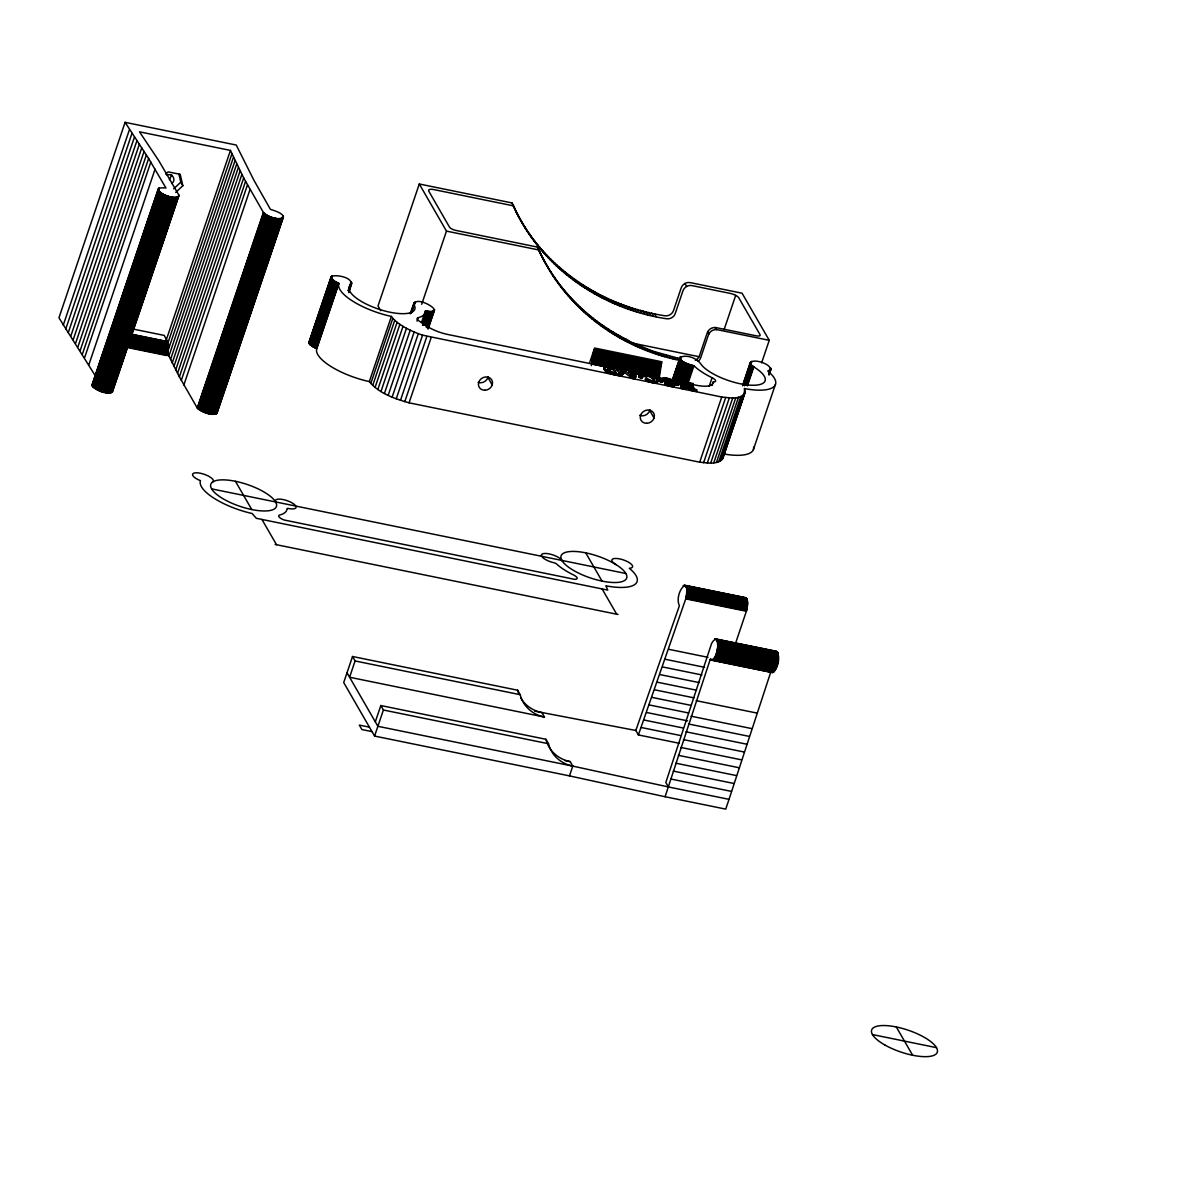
<?xml version="1.0" encoding="UTF-8"?>
<svg xmlns="http://www.w3.org/2000/svg" width="1179" height="1179" viewBox="0 0 1179 1179"><rect width="100%" height="100%" fill="white"/><g stroke="black" fill="none" stroke-linecap="round" stroke-linejoin="round"><path stroke-width="1.5" d="M608.172 368.438C615.88 362.189 620.331 382.35 608.172 368.438L608.055 370.56L608.497 369.233M591.342 365.667L594.599 348.041L661.964 361.806L658.589 371.798M589.456 363.279L594.187 349.323L661.552 363.073L659.267 377.796L652.179 376.352M742.667 385.356L750.242 362.675C754.914 357.296 777.329 367.023 767.765 371.061A45.583 15.135 18.7 0 1 745.202 388.702L744.332 388.525L744.804 393.359L722.742 458.513C717.421 465.219 707.105 462.772 699.692 462.183L409.069 402.82C394.714 398.694 379.107 393.506 369.336 381.583L368.452 381.392A45.583 15.135 18.7 0 1 316.797 348.601C314.336 347.658 305.744 343.634 310.534 340.908M127.509 347.54L166.917 355.586L167.683 352.919L168.288 343.222L164.22 335.411L131.974 328.823M638.384 734.93L685.751 598.858C691.041 572.39 673.592 592.993 679.384 605.77L635.82 730.479L638.384 734.93L679.399 743.315M352.521 656.497L355.1 660.962L349.588 677.247L544.477 717.068A37.684 33.248 -30 0 1 520.175 694.682L517.61 690.216L352.521 656.497L343.708 682.553L374.583 736.064L569.472 775.885L665.089 796.739L710.259 659.297C719.706 663.084 720.192 628.098 711.556 643.557L665.826 782.502L668.405 786.953L729.035 799.347L770.889 671.676C777.727 673.592 781.883 653.475 775.369 651.353M735.814 642.555L746.381 611.238C747.206 607.966 749.697 596.545 743.846 598.284M171.736 174.978L169.363 179.665M657.823 381.893C659.724 375.895 645.444 371.68 643.616 375.202L644.766 374.937C653.903 371.68 659.061 386.786 646.593 378.002L645.296 379.255L646.343 380.891C648.804 381.878 659.577 385.356 657.057 379.889M125.107 122.336L236.257 145.046L253.78 179.989L270.418 209.361C297.226 217.304 274.81 223.966 263.403 212.485L243.685 177.926L230.45 150.411L139.505 131.827L158.723 160.58L178.943 195.228C175.214 203.952 144.516 185.737 165.959 188.021L148.628 158.517L125.107 122.336L58.95 317.799L96.177 377.192M316.827 348.542L338.874 283.387C313.953 271.553 357.311 274.471 350.222 285.406A34.633 11.51 18.7 0 0 380.729 309.812A34.633 11.51 18.7 0 0 414.389 305.39C413.505 292.657 450.629 315.117 425.442 310.902L421.375 322.913M673.238 381.348L669.363 378.651L663.305 378.12L663.895 379.918L671.809 383.941L669.274 384.103L665.487 382.188L666.164 383.543C692.014 390.5 650.086 372.107 672.236 381.185L673.238 381.348L672.782 382.674M628.643 372.166L629.512 372.284L629.763 370.604L622.63 369.145L622.394 370.825L632.209 378.415L635.054 378.827L636.763 372.991L638.237 372.652L636.321 374.303L636.881 372.785M635.054 378.827L635.658 376.469L635.201 377.796M750.242 362.675L751.45 365.151L755.931 368.29A34.633 11.51 18.7 0 1 749.196 385.091A34.633 11.51 18.7 0 1 700.768 363.898C690.26 350.001 664.47 357.753 693.974 365.77L694.402 366.183A45.583 15.135 18.7 0 0 712.087 377.737A6.941 2.299 18.7 0 1 713.133 382.084L711.969 385.518M617.472 368.482C614.76 370.928 622.689 373.964 621.51 376.116C618.194 375.438 600.568 373.095 605.52 367.642L605.977 366.315L607.878 366.301L618.238 368.246L617.988 369.926L617.03 369.808L618.444 368.6M605.977 366.315C601.025 371.768 618.636 374.111 621.952 374.789M722.742 458.513L745.157 391.9M634.847 374.259L634.346 376.293L631.207 373.522L634.847 374.259L634.39 375.585L630.75 374.834M63.239 325.227L129.395 129.764M65.803 328.853L131.96 133.389M68.323 332.478L134.48 137M70.799 336.074L136.956 140.61M73.216 339.67L139.387 144.206M75.603 343.266L141.76 147.802M77.932 346.847L144.089 151.384M80.216 350.414L146.388 154.95M82.456 353.98L148.628 158.517M84.652 357.532L150.824 162.068M88.911 364.606L155.068 169.142M112.771 390.706C108.1 396.026 95.499 390.662 91.947 385.002L158.354 188.625M92.05 385.43L158.649 188.331M92.139 385.666L159.047 188.08M92.257 385.887L159.298 187.962M92.404 386.122L158.561 190.659M92.581 386.373L158.738 190.91M92.787 386.609L158.944 191.145M93.008 386.859L159.18 191.396M93.274 387.125L159.43 191.646M93.554 387.375L159.71 191.912M93.848 387.626L160.02 192.162M94.187 387.891L160.344 192.428M94.526 388.142L160.698 192.678M94.895 388.407L161.066 192.943M95.293 388.657L161.449 193.194M95.705 388.908L161.862 193.444M96.133 389.158L162.289 193.695M96.575 389.409L162.746 193.945M97.046 389.659L163.203 194.196M97.518 389.895L163.689 194.432M98.004 390.131L164.176 194.668M98.52 390.352L164.677 194.889M99.021 390.573L165.193 195.11M99.552 390.794L165.708 195.331M100.082 391.001L166.239 195.537M100.613 391.192L166.784 195.729M101.158 391.384L167.315 195.92M101.703 391.575L167.86 196.097M102.249 391.737L168.405 196.274M102.794 391.9L168.951 196.436M103.339 392.047L169.496 196.584M103.885 392.18L170.041 196.716M104.415 392.312L170.587 196.849M104.96 392.43L171.117 196.967M105.476 392.533L171.648 197.055M105.992 392.622L172.163 197.158M106.508 392.695L172.665 197.232M107.009 392.754L173.166 197.291M107.481 392.813L173.652 197.35M107.952 392.843L174.124 197.379M108.409 392.872L174.566 197.409M108.851 392.887L175.008 197.409M109.264 392.872L175.435 197.409M109.676 392.858L175.833 197.394M110.045 392.828L176.216 197.365M110.413 392.784L176.57 197.32M110.752 392.725L176.909 197.261M111.062 392.666L177.233 197.202M111.357 392.578L177.513 197.114M111.622 392.489L177.778 197.026M111.872 392.371L178.029 196.908M112.079 392.253L178.943 195.228M112.432 391.988L178.972 195.449M166.033 340.687L230.45 150.411M168.111 342.367L231.939 153.815M233.471 157.234L167.315 352.698L179.385 376.882L197.247 407.949C200.931 411.854 216.45 418.471 216.641 410.881M168.892 356.117L235.048 160.653M170.528 359.551L236.684 164.087M172.208 362.999L238.364 167.536M173.932 366.448L240.089 170.984M175.7 369.926L241.857 174.463M177.513 373.404L243.685 177.926M179.385 376.882L245.541 181.419M181.301 380.375L247.457 184.911M183.865 384.943L250.036 189.48M197.247 407.949L263.403 212.485M197.468 408.199L263.639 212.736M197.733 408.465L263.89 212.986M198.013 408.715L264.17 213.252M198.308 408.966L264.479 213.502M198.647 409.231L264.803 213.767M198.986 409.481L265.157 214.018M199.354 409.747L265.526 214.283M199.752 409.997L265.909 214.534M200.165 410.248L266.321 214.784M200.592 410.498L266.749 215.035M201.034 410.749L267.206 215.285M201.506 410.999L267.662 215.536M201.977 411.235L268.149 215.772M202.479 411.471L268.635 216.008M202.98 411.692L269.136 216.229M203.481 411.913L269.652 216.45M204.011 412.134L270.168 216.671M204.542 412.341L270.698 216.877M205.072 412.532L271.244 217.069M205.618 412.724L271.774 217.26M206.163 412.915L272.32 217.437M206.708 413.077L272.865 217.614M207.253 413.239L273.41 217.776M207.799 413.387L273.955 217.923M208.344 413.52L274.501 218.056M208.875 413.652L275.046 218.189M209.42 413.77L275.577 218.307M209.936 413.873L276.107 218.395M210.452 413.962L276.623 218.498M210.967 414.035L277.124 218.572M211.468 414.094L277.625 218.631M211.94 414.153L278.111 218.69M212.412 414.183L278.583 218.719M212.868 414.212L279.025 218.749M213.311 414.227L279.467 218.749M213.723 414.212L279.895 218.749M214.136 414.197L280.293 218.734M214.504 414.168L280.676 218.704M214.873 414.124L281.029 218.66M215.212 414.065L281.368 218.601M215.521 414.006L281.693 218.542M215.816 413.917L282.975 215.669M216.081 413.829L283.122 215.904M216.332 413.711L283.24 216.125M216.73 413.461L283.402 216.568M217.024 413.166L283.446 216.98M308.898 342.308L331.152 276.608M308.942 342.912L331.432 276.313M309.016 343.133L331.815 276.048M309.252 343.59L332.051 275.945M309.399 343.826L331.726 277.551M309.591 344.076L332.006 277.463M309.797 344.327L331.859 279.172M310.033 344.577L332.095 279.423M310.298 344.828L332.36 279.674M310.593 345.079L332.64 279.924M310.902 345.329L332.95 280.175M311.241 345.594L333.289 280.44M311.595 345.845L333.642 280.69M311.978 346.11L334.025 280.956M312.376 346.361L334.423 281.206M312.789 346.611L334.836 281.457M313.216 346.862L335.278 281.707M313.673 347.112L335.72 281.958M314.145 347.348L336.192 282.194M314.616 347.599L336.678 282.429M315.117 347.82L337.165 282.665M315.618 348.056L337.68 282.901M316.134 348.262L338.196 283.107M316.665 348.483L338.712 283.328M348.173 290.506L351.077 281.928M348.365 290.741L351.268 282.179M348.527 290.977L351.43 282.415M348.66 291.213L351.548 282.651M348.837 291.67L351.651 282.872M348.778 292.643L351.784 283.299M695.242 360.214A7.295 6.44 -30 0 0 699.515 355.631L707.238 332.787A7.295 6.426 -30.1 0 1 716.184 327.644L756.255 335.823A5.468 1.813 18.7 0 0 760.013 334.63L738.761 297.786A7.295 2.417 18.7 0 0 730.317 293.424L691.911 285.583A7.295 6.44 -30 0 0 682.965 290.727L675.243 313.57A7.295 6.44 -30 0 1 666.297 318.713C599.846 308.765 538.494 265.422 511.995 202.935L419.282 183.998L378.002 305.95L380.729 310.666M369.336 381.583L391.384 316.429L390.5 316.237A45.583 15.135 18.7 0 1 338.859 283.446L338.874 283.387M370.781 383.484L392.828 318.33L391.384 316.429M372.697 385.459L394.744 320.305L392.828 318.33M375.055 387.478L397.102 322.324L394.744 320.305M377.825 389.497L399.873 324.343L397.102 322.324M380.964 391.516L403.012 326.362L399.873 324.343M410.204 313.865L414.065 302.708M410.881 312.789L414.418 302.443M410.985 313.01L414.64 302.325M411.103 313.246L414.006 304.668M384.413 393.477L406.475 328.322L403.012 326.362M411.663 312.406L415.141 302.119M388.156 395.363L410.218 330.208L406.475 328.322M421.699 304.285L446.473 231.113L419.282 183.998M416.983 321.115L418.147 317.696A45.583 15.135 18.7 0 0 425.442 311.241L425.442 310.902M392.121 397.146L414.168 331.992L410.218 330.208M396.247 398.811L418.309 333.657L414.168 331.992M422.627 323.193L426.68 311.197M422.568 325.006L427.211 311.3M423.084 325.095L427.726 311.389M423.585 325.183L428.228 311.462M424.086 325.242L428.729 311.521M424.573 325.286L429.215 311.58M425.044 325.33L429.687 311.61M425.486 325.345L430.129 311.639M400.492 400.315L422.554 335.16L721.754 397.028C729.167 397.618 739.484 400.064 744.804 393.359M425.928 325.36L430.571 311.639M426.341 325.36L430.998 311.639M426.164 327.055L431.396 311.624M426.547 327.025L431.779 311.595M426.916 326.981L432.133 311.551M427.24 326.922L432.472 311.492M427.564 326.863L432.781 311.433M427.859 326.775L433.076 311.344M427.535 328.396L433.341 311.256M427.785 328.293L433.798 311.02M428.183 328.042L434.535 309.679M428.08 329.118L434.535 309.885M404.795 401.656L426.842 336.501M409.069 402.82L431.131 337.666M375.305 721.843L380.832 705.543L545.906 739.277L548.486 743.728A37.684 33.248 -30 0 0 572.773 766.114L668.405 786.953M374.583 736.064L383.396 710.009L380.832 705.543M603.884 368.776L604.414 367.096M603.957 369.219L604.606 366.831M604.193 369.764L604.65 368.452M604.798 367.804L605.24 366.477M604.621 370.353L605.063 369.027M605.166 370.899L605.608 369.572M606.345 367.597L606.802 366.271M605.8 371.414L606.257 370.088M607.421 367.627L607.878 366.301M606.507 371.871L606.964 370.56M608.423 367.465L607.716 369.174L612.564 369.012L615.792 374.274M608.423 368.541L609.189 366.448M609.012 368.452L609.455 367.126M607.996 372.667L608.452 371.341M609.116 370.073L608.659 371.4L610.354 372.741M609.735 368.452L610.191 367.126M609.44 372.122L609.897 370.795M610.56 368.541L611.002 367.214M609.396 373.271L609.838 371.945M611.415 368.688L611.857 367.362M611.754 368.762L612.196 367.435M610.648 373.714L611.105 372.387M612.21 368.88L612.653 367.553M612.564 369.012L613.006 367.686M611.783 371.945L611.341 373.271L612.328 373.684L613.272 373.994L613.714 372.667M612.815 369.189L613.257 367.863M612.977 369.395L613.434 368.069M611.886 374.082L612.343 372.756M612.328 373.684L612.785 372.358M614.156 368.88L614.598 367.553M614.244 374.627L614.686 373.301M615.025 374.421L615.467 373.095M615.364 374.495L615.806 373.168M615.806 374.509L616.249 372.947M618.238 368.246L617.988 369.926M617.929 375.349L618.371 374.023M619.226 372.947L619.564 375.187M619.108 374.804L619.564 373.478M619.933 372.638C626.152 366.595 623.396 379.461 620.64 372.402M619.992 372.947L620.611 371.12M620.331 373.316L621.097 371.076M620.861 373.655L620.375 371.311M621.333 372.49L621.775 371.164M621.539 373.935L621.304 372.328M622.394 370.825L622.63 369.145M621.51 376.116L621.716 374.436M622.291 374.141L622.733 372.815L624.133 372.667M623.19 371.076L622.836 369.499M622.969 374.229L623.735 371.989M623.809 371.341L623.647 369.749M623.455 374.185L624.074 372.358M624.295 371.621L624.251 370.014M624.708 371.945L624.737 370.309M626.078 369.897L625.636 371.223L622.188 370.471M629.763 370.604L629.512 372.284M630.426 376.808L630.868 375.482L625.15 370.619M632.902 371.252L632.637 372.918L634.715 374.082L635.113 372.417L632.902 371.252L638.237 372.652M632.637 372.918L633.094 371.591M631.369 377.619L630.868 375.482M633.639 373.198L634.096 371.871M632.209 378.415L631.811 376.293M634.302 373.463L634.759 372.137M636.689 373.979L637.132 372.652M637.117 373.92L637.559 372.608M638.031 372.299L637.78 373.964M638.605 376.455C644.825 370.398 642.069 383.278 639.313 376.219M638.664 376.764L639.283 374.937M639.003 377.133L639.77 374.893M639.534 377.472L639.047 375.128M640.212 377.752L640.654 376.425L642.806 376.484M640.757 376.499L641.199 375.187M640.963 377.958L641.405 376.632M641.877 375.467L641.42 376.794L639.976 376.145M641.641 378.046L642.408 375.806M642.128 378.002L642.747 376.175M654.581 379.785L653.977 381.524L653.24 379.093L650.218 376.867L646.092 375.806L643.159 376.528L643.528 373.905M643.071 375.231L643.705 373.846M643.159 376.528L643.616 375.202M644.368 373.772L643.248 375.173M644.088 376.808L644.766 374.937M644.987 375.909L645.444 374.583M645.488 375.821L645.93 374.495M646.092 375.806L646.534 374.48M646.785 375.865L647.242 374.539M648.362 380.964L646.151 379.329L646.593 378.002M647.595 375.998L648.037 374.671M646.343 380.891L645.738 377.928M648.465 376.204L648.907 374.878M649.865 374.642L649.423 375.968L647.492 375.512M649.349 376.499L649.791 375.173M647.934 381.465L648.376 380.139L655.141 381.495L658.265 380.566M650.218 376.867L650.675 375.541M649.496 381.922L649.953 380.596M651.073 377.309L651.515 375.983M651.869 377.825L652.326 376.499M649.629 381.495L651.059 381.878L651.515 380.552M653.195 375.762L652.739 377.088L651.176 376.484M652.606 378.415L653.048 377.103M651.589 382.409L652.046 381.082M651.059 381.878L652.267 380.67M653.24 379.093L653.682 377.766M651.825 381.996L652.974 380.699M653.755 379.844L654.198 378.518M652.518 382.025L653.593 380.64M653.254 382.689L654.522 379.24M655.303 378.415L655.76 377.088M654.684 382.821L655.141 381.495M656.29 379.137L656.732 377.811M655.878 382.792L656.32 381.48M656.806 382.63L657.248 381.303M657.602 380.64L658.059 379.314M657.455 382.335L658.324 380.006M663.468 379.535C662.642 386.535 655.377 377.103 662.053 379.535C665.089 381.524 658.457 380.773 659.459 379.004M659.179 381.2L659.945 378.96M659.709 381.539L660.166 380.213M660.181 380.375L660.623 379.048M660.387 381.819L660.829 380.508M660.933 380.581L661.375 379.255M661.139 382.025L662.053 379.535M661.817 382.114L663.055 378.371M671.455 383.499L670.998 384.826L663.453 381.244L663.305 378.12M662.303 382.07L662.922 380.242M663.748 377.943L662.686 380.434M663.453 381.244L663.895 379.918M663.924 379.181L664.381 377.855M664.735 379.166L665.177 377.855M664.499 381.908L664.941 380.581M666.135 377.943C663.762 381.554 670.586 379.314 671.794 382.512L672.236 381.185M665.516 380.522L666.327 378.636M673.946 385.032C674.521 388.348 667.476 385.371 665.708 384.87L665.03 383.514L666.002 381.082M666.503 379.947L667.255 378.135M666.813 384.487L665.929 383.661L667.019 380.095M665.708 384.87L666.164 383.543M667.358 380.065L667.815 378.739M666.341 384.103L666.798 382.777M667.358 381.804L667.8 380.478M668.375 380.36L668.832 379.034M666.901 385.327L667.358 384M668.287 383.735L667.845 385.061L670.276 385.725M669.51 380.846L669.952 379.52M668.257 385.739L668.699 384.413M669.171 383.882L669.613 382.556M672.074 379.697L671.632 381.023L670.409 380.478L670.866 379.152M668.817 385.43L669.274 384.103M669.731 384.118L670.188 382.792M670.674 381.554L671.116 380.227M669.598 385.621L670.055 384.295M671.323 380.861L671.779 379.535M670.409 384.428L671.219 381.863M669.981 386.167L670.424 384.84M671.632 382.143L680.15 357.075M672.177 380.935L680.489 356.795M673.165 378.96L680.71 356.677M671.367 385.268L671.809 383.941M673.401 378.857L680.946 356.574M671.102 386.358L671.544 385.032M676.569 370.191L679.472 361.614M676.864 370.103L680.931 358.107M672.575 384.03L673.017 382.703M673.872 380.566L680.828 359.993M672.059 386.476L672.516 385.15M674.123 380.817L681.094 360.243M674.403 381.082L681.374 360.509M672.87 386.491L673.312 385.165M674.712 381.333L681.668 360.759M673.504 386.432L674.403 383.706M675.036 381.583L681.993 361.01M675.39 381.849L682.346 361.275M673.975 386.299L674.683 384.103M678.573 384.914L675.272 384.546L675.567 382.35L679.089 383.897L675.331 382.541M674.948 384.177L675.567 382.35M675.759 382.099L682.715 361.526M675.272 384.546L676.053 382.305M676.731 380.64L683.113 361.791M675.818 384.885L676.26 383.558M677.144 380.905L683.525 362.041M677.571 381.156L683.953 362.292M676.481 385.165L676.938 383.838M677.439 383.116L684.395 362.542M677.232 385.371L684.852 362.778M690.452 384.207L690.01 385.518C683.216 381.863 692.427 382.158 692.766 388.038L679.237 380.714L682.464 386.403L680.946 386.55L680.504 387.862L682.022 387.729L678.795 382.04L685.338 363.014M677.925 385.459L678.367 384.133M679.192 382.63L685.824 363.25M678.397 385.4L679.03 383.588M680.519 380.625L686.325 363.486M679.885 383.764L680.342 382.438M681.035 380.846L686.841 363.707M680.976 382.777L687.357 363.913M681.506 382.983L687.888 364.119M682.037 383.19L688.433 364.326M681.374 384.295L691.38 390.396L696.376 391.413L696.818 390.087L691.837 389.07L681.83 382.969C681.167 387.007 687.681 386.447 686.355 389.365L680.696 388.215L680.946 386.55M682.582 383.367L688.963 364.517M681.462 387.994L682.258 385.946M683.054 383.75L689.509 364.694M681.934 387.965L682.464 386.403M683.673 383.72L690.054 364.856M684.218 383.882L690.599 365.018M683.378 387.582L683.82 386.255M684.763 384.03L691.145 365.166M683.525 388.746L683.967 387.419L686.797 388.038M685.308 384.162L691.69 365.313M684.321 388.451L684.763 387.125M685.839 384.295L692.22 365.431M686.37 384.413L692.766 365.549M685.515 387.419L685.073 388.746L686.355 389.365M687.254 384.074L687.711 382.748M686.134 389.011L686.576 387.699M688.168 382.91L693.974 365.77M688.389 384.369L688.831 383.042M689.125 384.663L689.582 383.337M689.627 385.017L690.069 383.691M693.34 383.897L692.382 383.779L691.572 385.842L692.884 385.224L693.134 383.543L690.467 383.057L690.024 384.383L687.033 383.72M689.966 389.512L690.422 388.186M691.366 385.371L692.382 383.779M693.134 383.543L692.884 385.224M691.38 390.396L691.837 389.07M693.812 389.895L694.254 388.569L691.911 383.809M693.93 390.883L694.254 388.569M694.578 388.923L696.597 389.733L696.376 391.413M569.472 775.885L572.773 766.114L570.209 761.649A37.684 33.248 -30 0 1 547.837 744.656M724.098 329.634L735.711 295.339M709.183 386.314L712.087 377.737M699.692 462.183L721.754 397.028M703.612 462.713L725.674 397.559M707.297 462.993L729.359 397.839M710.701 463.038L732.748 397.883M713.767 462.846L735.814 397.691M716.449 462.419L738.496 397.264M742.741 385.769L750.227 363.265M743.404 384.28L751.229 361.629M743.654 384.737L751.48 361.526M743.831 384.988L751.76 361.437M744.023 385.224L750.979 364.65M744.244 385.474L751.2 364.9M718.718 461.77L740.766 396.616M744.48 385.725L751.45 365.151M745.334 384.266L751.716 365.402M745.629 384.516L752.01 365.667M745.953 384.781L752.335 365.917M720.546 460.886L742.593 395.731M746.292 385.032L752.674 366.183M729.329 436.569L744.995 390.278M746.661 385.297L753.042 366.433M721.887 459.795L743.949 394.641M747.044 385.548L753.425 366.684M747.442 385.798L753.823 366.949M761.619 362.867L769.253 340.318L742.063 293.203L690.201 282.606A7.295 6.44 -30 0 0 681.256 287.75L673.518 310.593A7.295 6.44 -30 0 1 664.588 315.736C602.248 306.083 543.416 267.854 515.488 210.378L518.451 215.786M768.87 373.949L770.786 368.216M769.091 373.846L770.889 368.452M769.297 374.023L770.978 368.673M769.032 375.143L771.066 369.086M753.396 449.538L775.443 384.383M729.035 799.347L725.719 809.118L665.089 796.739M708.947 333.731L707.739 331.653M165.708 174.079L168.096 171.854L180.21 174.33L182.833 185.722L175.715 192.413M173.652 188.846L180.785 182.155L178.913 174.02M212.338 482.24L211.822 482.697A34.633 11.51 18.7 0 0 242.329 507.103A34.633 11.51 18.7 0 0 275.989 502.681L275.606 501.945A34.633 11.51 18.7 0 0 244.878 483.729A34.633 11.51 18.7 0 0 212.338 482.24L212.515 482.078A10.95 3.64 18.7 0 0 211.689 478.202L209.051 476.419A10.95 3.64 18.7 0 0 193.533 473.28A10.95 3.64 18.7 0 0 200.312 480.605L200.459 480.723A45.583 15.135 18.7 0 0 252.114 513.513L256.285 518.288L607.745 590.089L605.903 585.727L606.802 585.978A45.583 15.135 18.7 0 0 629.365 568.352L629.38 568.263A10.95 3.64 18.7 0 0 628.392 562.118A10.95 3.64 18.7 0 0 612.844 558.905L611.842 559.951A10.95 3.64 18.7 0 0 615.851 564.476L617.531 565.581A34.633 11.51 18.7 0 1 610.796 582.367A34.633 11.51 18.7 0 1 562.368 561.189L561.897 560.438A10.95 3.64 18.7 0 0 550.018 554.086A10.95 3.64 18.7 0 0 541.397 555.633L542.443 557.284A10.95 3.64 18.7 0 0 554.366 562.825L556.002 563.474A45.583 15.135 18.7 0 0 573.687 575.028A6.941 2.299 18.7 0 1 574.733 579.361L284.11 519.998A6.941 2.299 18.7 0 1 279.747 514.972A45.583 15.135 18.7 0 0 287.057 508.532L288.28 508.473A10.95 3.64 18.7 0 0 296.135 506.955L295.295 505.364A10.95 3.64 18.7 0 0 282.356 499.41A10.95 3.64 18.7 0 0 275.606 501.945L275.989 502.681M171.589 183.526C176.732 180.49 172.399 172.311 166.976 175.14M674.889 383.868L676.274 383.706M93.686 383.263L91.947 385.002M715.255 327.526L716.449 329.604L715.152 327.526M645.296 379.255L646.151 379.329M678.795 382.04L680.327 382.173M629.969 370.958L628.569 371.076L630.411 372.844L634.95 373.772L635.113 372.417M632.666 377.088L635.51 377.501M665.03 383.514L665.929 383.661M635.82 730.479L534.691 711.129M681.153 386.889L683.967 387.419M513.72 205.912L433.798 189.583A7.295 2.417 18.7 0 0 428.788 191.175L449.523 227.134A5.468 1.813 18.7 0 0 455.86 230.406L537.462 247.089C562.309 305.155 617.236 347.658 678.795 360.184L677.601 358.107L652.503 351.062L628.775 341.173L630.323 341.925M446.473 231.113L539.186 250.051M769.253 340.318L717.377 329.722A7.295 6.44 -30 0 0 708.432 334.865L700.709 357.709A7.295 6.44 -30 0 1 698.13 361.275M630.706 342.75L699.235 356.751M593.803 350.635L661.168 364.399M593.45 351.976L660.8 365.741M593.125 353.346L660.491 367.111M592.831 354.717L660.196 368.482M592.58 356.102L659.945 369.867M592.374 357.488L659.739 371.252M592.197 358.858L659.562 372.608M592.064 360.199L659.429 373.964M591.961 361.526L659.326 375.276M591.917 362.808L659.282 376.558M608.143 367.258L447.932 334.512A23.447 7.781 18.7 0 1 422.509 322.707A6.941 2.299 18.7 0 1 418.147 317.696M617.148 369.101L626.152 370.928M629.748 371.665L633.344 372.402M636.94 373.139L644.147 374.613M647.743 375.335L696.332 385.253A23.447 7.781 18.7 0 0 713.133 382.084M591.902 364.046L607.848 367.303M616.72 369.115L625.577 370.928M629.129 371.65L634.449 372.726M637.986 373.463L645.075 374.907M131.945 334.291L167.786 341.601M132.077 334.556L167.904 341.881M132.181 334.865L168.007 342.175M132.284 335.175L168.111 342.5M130.589 335.16L168.199 342.853M130.663 335.529L168.288 343.222M130.736 335.927L168.361 343.605M130.795 336.339L168.42 344.017M130.84 336.767L168.464 344.445M130.869 337.209L168.494 344.902M130.898 337.68L168.523 345.373M130.913 338.167L168.538 345.845M130.913 338.653L168.538 346.346M129.115 338.8L168.523 346.862M129.086 339.331L168.509 347.378M129.056 339.861L168.464 347.908M129.012 340.392L168.42 348.453M128.953 340.952L168.376 348.999M128.894 341.497L168.302 349.544M128.806 342.057L168.229 350.104M128.717 342.617L168.14 350.664M128.629 343.177L168.037 351.239M128.511 343.737L167.934 351.799M128.393 344.297L167.816 352.359M128.275 344.857L167.683 352.919M128.128 345.418L167.551 353.464M127.995 345.963L167.403 354.009M126.05 346.125L167.256 354.555M125.888 346.655L167.094 355.071M684.675 585.211L745.673 597.665M684.071 585.329L746.189 597.989M211.616 488.872L625.887 573.51M683.864 585.432L746.351 598.151M683.422 585.712L746.631 598.578M683.216 585.889L746.764 598.814M686.252 586.7L746.882 599.094M686.37 587.009L747 599.389M686.473 587.334L747.088 599.713M686.561 587.673L747.191 600.067M686.635 588.041L747.265 600.435M686.709 588.439L747.339 600.818M686.767 588.852L747.398 601.231M686.812 589.279L747.442 601.673M686.856 589.736L747.471 602.115M686.871 590.193L747.501 602.587M686.885 590.679L747.515 603.073M686.885 591.18L747.515 603.56M686.871 591.696L747.501 604.075M686.856 592.212L747.486 604.591M686.826 592.742L747.457 605.136M686.782 593.288L747.412 605.667M686.723 593.833L747.353 606.227M686.664 594.393L747.28 606.772M686.576 594.953L747.206 607.332M686.487 595.513L747.118 607.892M686.399 596.073L747.014 608.452M686.281 596.633L746.911 609.027M686.163 597.193L746.793 609.587M686.031 597.753L746.661 610.147M685.898 598.313L746.528 610.693M685.751 598.858L746.381 611.238M275.149 544.433L618.032 614.48M715.152 638.797L776.902 651.383M714.739 638.959L777.226 651.692M716.744 639.49L777.374 651.884M716.891 639.711L777.521 652.105M717.024 639.961L777.654 652.355M717.141 640.241L777.772 652.621M717.259 640.536L777.875 652.915M717.348 640.86L777.978 653.24M717.451 641.214L778.066 653.593M717.525 641.582L778.155 653.962M717.598 641.966L778.214 654.36M717.657 642.378L778.273 654.772M717.702 642.806L778.332 655.2M717.731 643.262L778.361 655.642M717.76 643.734L778.391 656.113M717.775 644.206L778.405 656.6M717.775 644.707L778.405 657.101M717.76 645.222L778.391 657.602M717.746 645.738L778.376 658.133M717.716 646.269L778.332 658.663M717.672 646.814L778.287 659.208M717.613 647.359L778.243 659.754M717.539 647.919L778.169 660.314M717.466 648.479L778.096 660.859M717.377 649.039L778.007 661.434M717.274 649.6L777.904 661.994M717.171 650.174L777.801 662.554M717.053 650.734L777.683 663.114M716.92 651.294L777.55 663.674M716.788 651.84L777.418 664.219M716.64 652.385L777.27 664.779M716.493 652.93L777.108 665.31M716.331 653.461L776.946 665.84M716.154 653.977L776.784 666.356M715.977 654.478L776.607 666.872M715.8 654.979L776.416 667.358M715.609 655.45L776.224 667.83M715.402 655.907L776.033 668.301M715.211 656.349L775.841 668.744M715.005 656.777L775.635 669.171M714.798 657.189L775.428 669.569M714.577 657.573L775.207 669.952M714.371 657.926L775.001 670.32M714.15 658.265L774.78 670.659M668.729 649.305L707.945 657.322M713.929 658.589L774.559 670.969M713.708 658.869L774.338 671.264M713.501 659.135L774.117 671.529M713.28 659.37L773.896 671.765M713.059 659.592L773.689 671.971M710.259 659.297L773.468 672.163M710.406 659.518L773.247 672.31M710.554 659.709L772.834 672.531M711.04 660.122L772.422 672.649M665.31 659.297L704.541 667.299M662.672 666.96L701.903 674.963M660.019 674.594L699.25 682.612M657.351 682.214L696.583 690.231M654.684 689.818L693.9 697.835M696.258 700.68L756.889 713.059M651.987 697.393L691.218 705.41M649.29 704.954L688.521 712.956M691.086 716.198L751.701 728.578M646.578 712.484L687.593 720.855M688.507 723.98L749.137 736.359M355.1 660.962L520.175 694.682M643.867 719.986L683.098 728.003M685.957 731.791L746.587 744.17M641.125 727.472L680.357 735.49M683.407 739.616L744.037 751.996M680.872 747.457L741.503 759.836M678.352 755.326L738.982 767.706M675.847 763.196L736.477 775.59M383.396 710.009L548.486 743.728M673.356 771.11L733.986 783.49M670.866 779.024L731.496 791.404M564.8 760.543L570.209 761.649M572.773 766.114L377.884 726.293L347.009 672.782M369.425 727.148L359.33 725.085L361.894 729.55L372.004 731.614M872.475 1034.572L936.465 1047.645M677.601 358.107L680.46 358.711M687.475 382.394L690.467 383.057M666.813 379.461L670.409 380.478M620.272 375.497L621.259 375.762M621.981 372.623L622.733 372.815M646.785 379.564L648.376 380.139M418.309 333.657L422.554 335.16M537.462 247.089C555.294 287.735 588.439 320.983 628.26 340.289L629.969 343.266M562.368 561.189L561.897 560.438A34.633 11.51 18.7 0 1 576.988 551.58A34.633 11.51 18.7 0 1 616.293 564.77M684.925 283.476L686.65 286.438M707.651 331.83L708.844 333.908M654.478 313.673L656.187 316.65M651.619 313.069L653.328 316.046M648.774 312.435L650.484 315.397M674.756 357.473L675.95 359.536M645.945 311.757L647.654 314.719M671.927 356.795L673.121 358.873M669.097 356.073L670.306 358.151M643.115 311.035L644.839 314.012M640.315 310.298L642.024 313.26M666.297 355.336L667.491 357.414M637.515 309.517L639.239 312.479M663.512 354.555L664.705 356.618M634.744 308.692L636.454 311.669M660.726 353.729L661.935 355.807M631.988 307.837L633.698 310.814M657.97 352.875L659.164 354.953M629.247 306.953L630.957 309.915M655.229 351.99L656.423 354.068M626.521 306.024L628.23 309.001M652.503 351.062L653.697 353.14M623.809 305.066L625.518 308.043M649.791 350.104L650.985 352.182M621.112 304.064L622.821 307.041M647.094 349.102L648.288 351.18M618.43 303.032L620.154 306.009M644.427 348.085L645.62 350.148M615.777 301.971L617.501 304.948M641.759 347.009L642.968 349.087M613.139 300.881L614.863 303.858M639.136 345.919L640.33 347.997M610.53 299.746L612.24 302.723M636.513 344.784L637.706 346.862M607.922 298.582L609.646 301.559M633.919 343.62L635.113 345.698M605.343 297.388L607.067 300.35M631.325 342.411L632.533 344.489M602.793 296.15L604.503 299.127M600.258 294.883L601.968 297.86M625.725 339.021L627.434 341.998M597.738 293.586L599.463 296.548M623.219 337.725L624.929 340.702M595.248 292.245L596.957 295.222M620.714 336.398L622.438 339.36M592.786 290.889L594.496 293.851M618.253 335.028L619.962 338.005M590.325 289.489L592.05 292.466M615.806 333.628L617.516 336.604M587.908 288.059L589.618 291.036M613.375 332.198L615.084 335.175M585.506 286.6L587.23 289.562M610.973 330.739L612.697 333.716M583.133 285.097L584.843 288.074M608.6 329.25L610.309 332.213M580.775 283.579L582.5 286.556M606.257 327.733L607.966 330.695M603.928 326.17L605.638 329.133M578.447 282.032L580.171 284.994M576.148 280.44L577.872 283.417M601.629 324.579L603.339 327.556M573.878 278.819L575.588 281.796M599.345 322.972L601.054 325.935M649.762 410.587L654.065 418.029M571.623 277.168L573.348 280.145M597.105 321.322L598.814 324.284M569.398 275.503L571.122 278.465M594.879 319.642L596.589 322.604M567.202 273.793L568.926 276.756M592.683 317.932L594.393 320.909M565.036 272.054L566.76 275.031M590.502 316.193L592.226 319.17M562.899 270.286L564.608 273.263M588.365 314.439L590.075 317.402M560.777 268.488L562.501 271.465M586.258 312.641L587.967 315.604M558.699 266.675L560.408 269.637M584.165 310.814L585.875 313.791M556.635 264.818L558.36 267.795M582.117 308.972L583.826 311.934M554.616 262.946L556.326 265.909M580.083 307.085L581.792 310.048M552.612 261.031L554.336 264.008M578.093 305.184L579.803 308.146M550.652 259.1L552.361 262.077M576.118 303.239L577.828 306.216M548.707 257.14L550.431 260.117M574.188 301.279L575.897 304.256M546.805 255.15L548.515 258.127M572.272 299.304L573.981 302.266M544.919 253.131L546.643 256.108M570.4 297.285L572.11 300.247M543.077 251.098L544.801 254.075M568.543 295.251L570.268 298.213M541.264 249.034L542.974 252.011M566.731 293.173L568.455 296.15M539.481 246.942L541.19 249.919M564.947 291.095L566.672 294.057M537.727 244.834L539.451 247.796M563.208 288.973L564.918 291.935M536.018 242.682L537.727 245.659M561.484 286.836L563.194 289.798M534.323 240.516L536.047 243.493M559.804 284.67L561.513 287.632M532.672 238.335L534.382 241.312M558.139 282.488L559.863 285.451M531.051 236.124L532.775 239.101M556.517 280.278L558.242 283.24M514.84 208.403L511.995 202.935M529.459 233.884L531.184 236.861M538.597 249.58L540.306 252.542M554.941 278.038L556.65 281M514.295 207.917L516.004 210.879M527.912 231.629L529.622 234.606M539.761 252.055L541.47 255.032M553.378 275.783L555.103 278.745M524.906 227.061L528.104 232.322M540.969 254.517L543.917 259.925M550.387 271.199L553.57 276.475M518.008 215.241L525.171 227.709M543.475 259.38L550.637 271.848M896.32 1026.983L912.62 1055.22M487.929 377.516L492.218 384.973M585.742 552.848L602.042 581.1M602.101 588.925L616.691 614.2M544.477 717.068L541.913 712.602A37.684 33.248 -30 0 1 520.867 698.115M180.785 182.155L182.833 185.722M261.93 519.438L276.505 544.698M235.461 481.297L251.746 509.534M722.948 455.433L723.095 457.054M546.747 742.018A37.684 33.248 -30 0 1 545.906 739.277M518.436 692.957A37.684 33.248 -30 0 1 517.61 690.216M753.646 447.121A45.583 15.135 18.7 0 1 723.154 453.856M649.983 409.761A7.295 6.44 -30 0 1 639.593 415.347M488.15 376.69A7.295 6.44 -30 0 1 478.158 382.438M884.736 1044.918A34.633 11.51 18.7 0 0 937.261 1052.272A34.633 11.51 18.7 0 0 891.427 1026.128A34.633 11.51 18.7 0 0 884.736 1044.918M646.711 423.32A7.295 6.44 -30 0 0 653.741 413.195A7.295 6.44 -30 0 0 641.509 413.461A7.295 6.44 -30 0 0 646.711 423.32M484.864 390.249A7.295 6.44 -30 0 0 491.894 380.139A7.295 6.44 -30 0 0 479.661 380.39A7.295 6.44 -30 0 0 484.864 390.249"/></g></svg>
